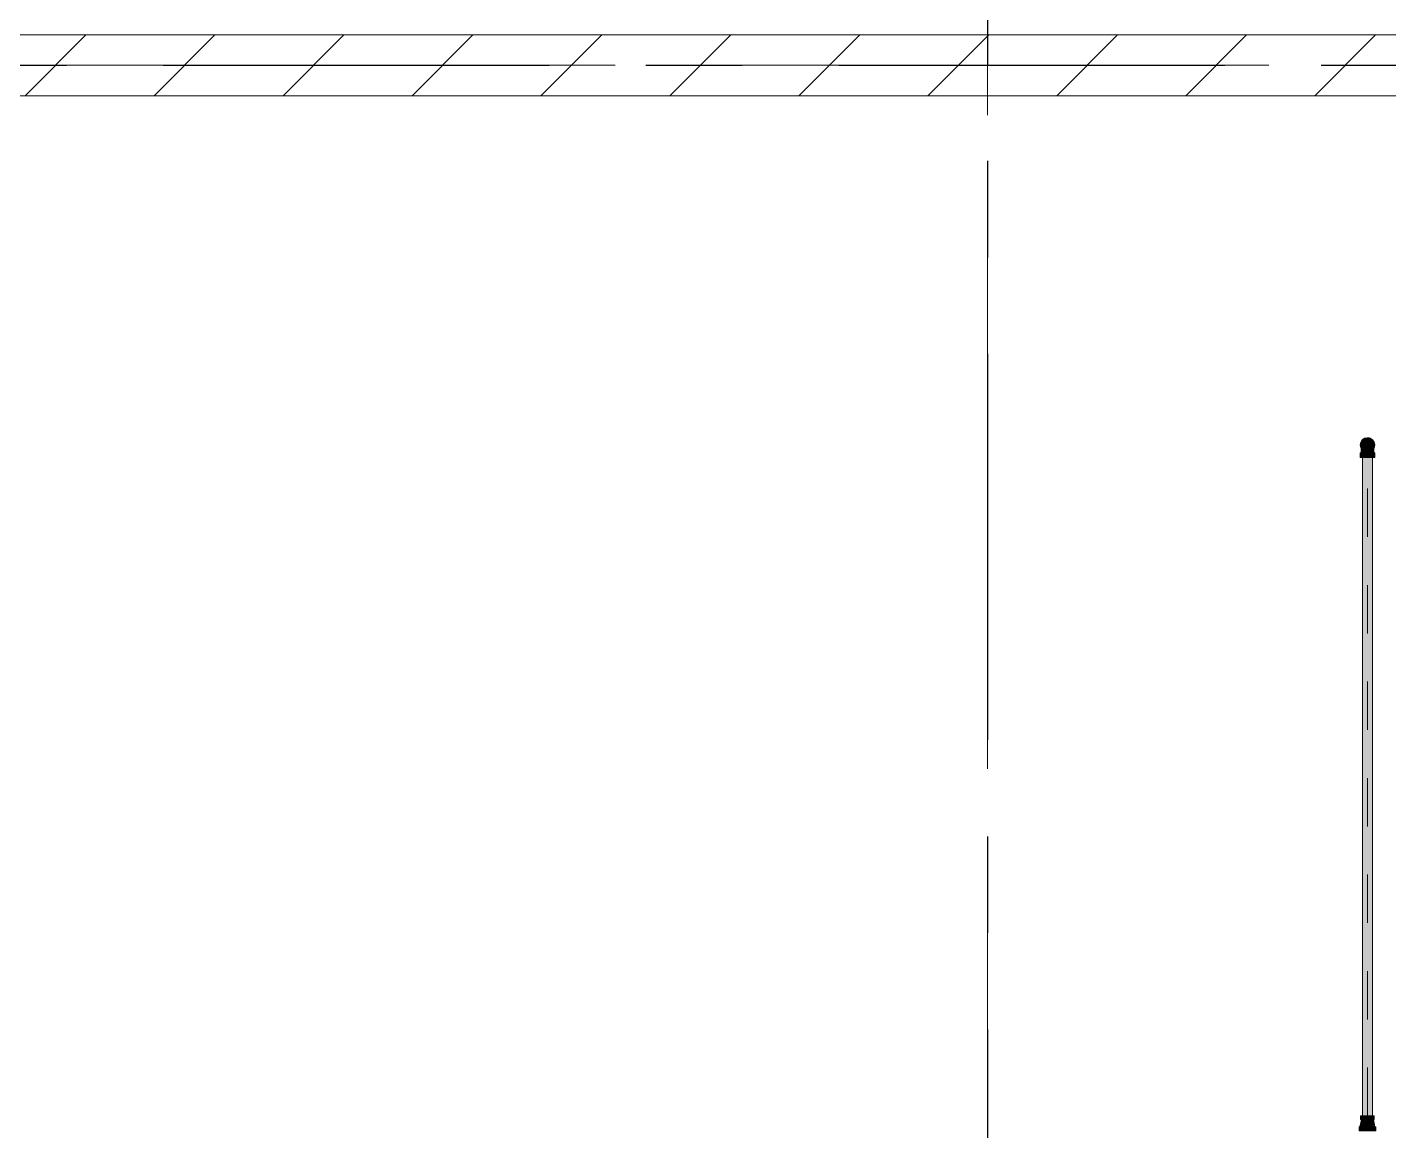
# Model space of a CAD drawing. Header units: millimetres. Extents: x -4000 to 187956, y -58990 to 162485.
# Drawn here: x 9841 to 14320, y 11944 to 15575 of the extents above; entities that cross this region are included whole.
import ezdxf

# ---------------------------------------------------------------- set-up
doc = ezdxf.new("R2010")
doc.units = ezdxf.units.MM
for name, pattern in [('Dash 1_16_', [317.5, 158.75, -158.75]), ('Grid Line', [2222.5, 1270, -317.5, 317.5, -317.5]), ('Grid Line 12_5mm', [2150, 1250, -300, 300, -300])]:
    doc.linetypes.add(name, pattern=pattern)
for name, color, linetype, lineweight in [('A-WALL', 113, 'Continuous', 13), ('A-WALL-PATT', 111, 'Continuous', 13), ('F-SPRN', 3, 'Continuous', 9), ('P-PIPE', 3, 'Continuous', 9), ('P-PIPE-CNTR', 3, 'Continuous', 9), ('S-GRID', 1, 'Continuous', 30)]:
    doc.layers.add(name, color=color, linetype=linetype, lineweight=lineweight)

# ---------------------------------------------------------------- blocks, each defined once
blk = doc.blocks.new('CMF2_NHAXUONG_A_rvt-1-FFS - TANG 1')
at = {"layer": 'A-WALL-PATT', "lineweight": 9}
h = blk.add_hatch(dxfattribs=at)
h.set_pattern_fill('FP_12', color=250, style=0, pattern_type=2)
h.set_pattern_definition([(45, (0, 0), (-212.132, 212.132), [])])
h.paths.add_polyline_path([(32450, 15349.6), (32450, 15549.6), (7950.1, 15549.6), (7950.1, 15349.6), (27549.8, 15349.6)])
at = {"layer": 'A-WALL', "color": 50, "lineweight": 15}
for p, q in [((32450, 15549.6), (7950.1, 15549.6)), ((7950.1, 15349.6), (27349.8, 15349.6))]:
    blk.add_line(p, q, dxfattribs=at)
at = {"layer": 'A-WALL', "color": 35, "lineweight": 15}
for p, q in [((18249.8, 15549.6), (7950.1, 15549.6)), ((7950.1, 15349.6), (18249.8, 15349.6))]:
    blk.add_line(p, q, dxfattribs=at)
at = {"layer": 'S-GRID', "linetype": 'Grid Line 12_5mm', "lineweight": 9}
for p, q in [((13000, 161185.2), (13000, -16487.4)), ((13000, 161185.2), (13000, -16487.4)), ((-824.3, 15450), (183641.1, 15450))]:
    blk.add_line(p, q, dxfattribs=at)
blk = doc.blocks.new('Sprinkler_Up - DN20-V42-FFS - TANG 1')
at = {"layer": 'F-SPRN', "transparency": 33554534}
for points in [[(-13.5, 0), (-3.9, 0.7), (-1.7, 2.9), (-1.2, 3.5), (-0.6, 4), (0.6, 4), (1.2, 3.5), (1.7, 2.9), (4.6, 0), (22.2, 0), (18, 13.1), (6.9, 21.2), (-6.9, 21.2), (-18, 13.1), (-22.2, 0)], [(6.9, -21.2), (18, -13.1), (22.2, 0), (3.9, -0.7), (1.7, -2.9), (1.2, -3.5), (0.6, -4), (-0.6, -4), (-1.2, -3.5), (-1.7, -2.9), (-4.6, 0), (-22.2, 0), (-18, -13.1), (-6.9, -21.2), (3.4, -21.2)], [(0, -16.7), (4.7, -15.9), (11.8, -11.8), (16.1, -4.3), (16.1, 4.3), (11.8, 11.8), (8.3, 14.4), (0, 16.7), (-4.3, 16.1), (-11.8, 11.8), (-16.1, 4.3), (-16.1, -4.3), (-11.8, -11.8), (-8.3, -14.4), (-3, -15.9)], [(0, -15.6), (7.8, -13.5), (13.5, -7.8), (15.1, -4), (15.1, 4), (13.5, 7.8), (7.8, 13.5), (0, 15.6), (-7.8, 13.5), (-11, 11), (-15.1, 4), (-15.1, -4), (-11, -11), (-7.8, -13.5)], [(-10.9, -5.5), (-10.9, 5.4), (-14.5, 5.4), (-14.5, -5.5)], [(-7.7, -5.5), (-7.7, 5.4), (-10.9, 5.4), (-10.9, -5.5)], [(0, -5.5), (0, 5.4), (-7.7, 5.4), (-7.7, -5.5)], [(0, 0), (5.7, 0), (2.9, 4.9), (-2.9, 4.9), (-5.7, 0)], [(-2.9, -4.9), (2.9, -4.9), (5.7, 0), (-5.7, 0)], [(-4.6, 0), (4.6, 0), (0, 4.6)], [(0, -4.6), (4.6, 0), (-4.6, 0)], [(0, -2.6), (1.3, 0), (-1.8, 0)], [(-1.3, 0), (1.8, 0), (0, 2.6)], [(7.7, -5.5), (7.7, 5.4), (0, 5.4), (0, -5.5)], [(10.9, -5.5), (10.9, 5.4), (7.7, 5.4), (7.7, -5.5)], [(14.5, -5.5), (14.5, 5.4), (10.9, 5.4), (10.9, -5.5)]]:
    blk.add_hatch(color=1, dxfattribs=at).paths.add_polyline_path(points)
at = {"layer": 'F-SPRN', "color": 1}
for p, q in [((-11.5, 5.4), (-14.5, 5.4)), ((-14.5, 5.4), (-11.3, 5.4)), ((-14.5, 5.4), (-14.5, 3.7)), ((-14.5, 3.3), (-14.5, 0)), ((-11.5, 5.4), (-11.5, 4)), ((-10.9, 1.9), (-10.9, 3.6)), ((-10.8, 5.4), (-8, 5.4)), ((-8.1, 5.4), (-10.8, 5.4)), ((-8.1, 5.4), (-8.1, 2.8)), ((-8.1, 2.5), (-8.1, 0.7)), ((-7.7, 4.8), (-7.7, 2.7)), ((-7.7, 4.8), (-7.7, 2.7)), ((-7.7, 2.1), (-7.7, 0.5)), ((-7.7, 2.1), (-7.7, 0.5)), ((-6.7, 5.4), (-4.7, 5.4)), ((-5.8, 3.8), (-5.8, 2.2)), ((-2.1, 0), (-2.1, 0)), ((-2.1, 0), (-2.1, -0.1)), ((0, 2.1), (-0.1, 2.1)), ((2.1, 0), (2.1, 0.1)), ((2.1, 0), (2.1, 0)), ((4.7, 5.4), (6.5, 5.4)), ((7.7, 5.4), (10.8, 5.4)), ((7.7, 5.2), (7.7, 2.7)), ((7.7, 5.2), (7.7, 2.7)), ((7.7, 2.3), (7.7, 0.5)), ((7.7, 2.3), (7.7, 0.5)), ((10.8, 5.4), (8.1, 5.4)), ((8.1, 5.4), (8.1, 2.8)), ((8.1, 2.5), (8.1, 0.4)), ((10.9, 5.4), (14.5, 5.4)), ((10.9, 3.6), (10.9, 0.2)), ((14.5, 5.4), (11.5, 5.4)), ((11.5, 5.4), (11.5, 4)), ((11.5, 3), (11.5, 0.2)), ((14.5, 5.4), (14.5, -5.5)), ((-14.5, -1.3), (-14.5, -3.7)), ((-11.1, -5.5), (-14.5, -5.5)), ((-14.5, -5.5), (-11.5, -5.5)), ((-10.9, -2.6), (-10.9, -1.3)), ((-10.8, -5.5), (-8.1, -5.5)), ((-7.8, -5.5), (-10.8, -5.5)), ((-8.1, -4.2), (-8.1, -5.5)), ((-7.7, -2.7), (-7.7, -4)), ((-7.7, -2.7), (-7.7, -4)), ((-7, -5.5), (-5.8, -5.5)), ((-4.8, -5.5), (-7, -5.5)), ((-5.8, -2.3), (-5.8, -3.8)), ((0, -2.1), (0.1, -2.1)), ((7, -5.5), (4.8, -5.5)), ((5.8, -2.2), (5.8, -3.8)), ((5.8, -5.5), (7, -5.5)), ((7.7, -0.5), (7.7, -2.3)), ((7.7, -0.5), (7.7, -2.3)), ((7.7, -2.7), (7.7, -5.4)), ((7.7, -2.7), (7.7, -5.4)), ((10.8, -5.5), (7.7, -5.5)), ((8.1, -0.4), (8.1, -2.5)), ((8.1, -2.8), (8.1, -5.5)), ((8.1, -5.5), (10.8, -5.5)), ((10.9, -0.2), (10.9, -3.6)), ((14.5, -5.5), (10.9, -5.5)), ((11.5, -0.2), (11.5, -3)), ((11.5, -4), (11.5, -5.5)), ((11.5, -5.5), (14.5, -5.5))]:
    blk.add_line(p, q, dxfattribs=at)
at = {"layer": 'F-SPRN', "color": 1, "flags": 128}
for points in [[(-0.6, 2), (-0.7, 2), (-0.8, 1.9), (-0.9, 1.9), (-0.9, 1.9), (-1, 1.8), (-1.1, 1.8), (-1.2, 1.7), (-1.2, 1.7), (-1.3, 1.6), (-1.4, 1.6), (-1.4, 1.5), (-1.5, 1.5), (-1.5, 1.4), (-1.6, 1.3), (-1.6, 1.3), (-1.7, 1.2), (-1.7, 1.1), (-1.8, 1.1), (-1.8, 1), (-1.9, 0.9), (-1.9, 0.8), (-1.9, 0.8), (-2, 0.7), (-2, 0.6), (-2, 0.5), (-2, 0.5), (-2, 0.4), (-2.1, 0.3), (-2.1, 0.2), (-2.1, 0.1), (-2.1, 0)], [(-0.5, 2), (-0.6, 2), (-0.6, 2)], [(-0.1, 2.1), (-0.1, 2.1), (-0.2, 2.1), (-0.3, 2.1), (-0.4, 2), (-0.5, 2)], [(2.1, 0.1), (2.1, 0.2), (2.1, 0.2), (2.1, 0.3), (2, 0.4), (2, 0.5), (2, 0.6), (2, 0.7), (1.9, 0.7), (1.9, 0.8), (1.9, 0.9), (1.8, 1), (1.8, 1), (1.8, 1.1), (1.7, 1.2), (1.7, 1.2), (1.6, 1.3), (1.6, 1.4), (1.5, 1.4), (1.4, 1.5), (1.4, 1.5), (1.3, 1.6), (1.3, 1.7), (1.2, 1.7), (1.1, 1.7), (1.1, 1.8), (1, 1.8), (0.9, 1.9), (0.8, 1.9), (0.8, 1.9), (0.7, 2), (0.6, 2), (0.5, 2), (0.4, 2), (0.4, 2), (0.3, 2.1), (0.2, 2.1), (0.1, 2.1), (0, 2.1)], [(-2.1, -0.1), (-2.1, -0.2), (-2.1, -0.2), (-2.1, -0.3)], [(-2.1, -0.3), (-2, -0.4), (-2, -0.5), (-2, -0.6), (-2, -0.7), (-1.9, -0.7), (-1.9, -0.8), (-1.9, -0.9), (-1.8, -1), (-1.8, -1), (-1.8, -1.1), (-1.7, -1.2), (-1.7, -1.2), (-1.6, -1.3), (-1.6, -1.4), (-1.5, -1.4), (-1.4, -1.5), (-1.4, -1.5), (-1.3, -1.6), (-1.3, -1.7), (-1.2, -1.7), (-1.1, -1.7), (-1.1, -1.8), (-1, -1.8), (-0.9, -1.9), (-0.8, -1.9), (-0.8, -1.9), (-0.7, -2), (-0.6, -2), (-0.5, -2), (-0.4, -2), (-0.4, -2), (-0.3, -2.1), (-0.2, -2.1), (-0.1, -2.1), (0, -2.1)], [(0.1, -2.1), (0.1, -2.1), (0.2, -2.1), (0.3, -2.1), (0.4, -2), (0.5, -2), (0.6, -2), (0.6, -2), (0.7, -2), (0.8, -1.9), (0.9, -1.9), (0.9, -1.9), (1, -1.8), (1.1, -1.8), (1.2, -1.7), (1.2, -1.7), (1.3, -1.6), (1.4, -1.6), (1.4, -1.5), (1.5, -1.5), (1.5, -1.4), (1.6, -1.3), (1.6, -1.3), (1.7, -1.2), (1.7, -1.1), (1.8, -1.1), (1.8, -1), (1.9, -0.9), (1.9, -0.8), (1.9, -0.8), (2, -0.7), (2, -0.6), (2, -0.5), (2, -0.5), (2, -0.4), (2.1, -0.3), (2.1, -0.2), (2.1, -0.1), (2.1, 0)]]:
    blk.add_lwpolyline(points, dxfattribs=at)
at = {"layer": 'F-SPRN', "color": 1}
for radius, start, end in [(22.2, 360, 180), (21.9, 165.6773, 179.2615), (21.9, 144.7698, 164.8151), (21.9, 126.6942, 143.2701), (16.7, 167.6802, 180), (16.7, 167.6802, 180), (16.7, 155.3879, 164.9693), (16.7, 155.3879, 164.9693), (15.6, 166.4265, 180), (15.6, 166.4265, 180), (15.6, 150.9409, 165), (15.6, 159.6139, 165), (16.7, 136.7213, 149.931), (16.7, 136.7213, 149.931), (15.6, 150.9409, 156.3845), (15.6, 138.4214, 150), (15.6, 138.4214, 150), (21.9, 108.2621, 125.7507), (16.7, 121.4181, 130.5751), (16.7, 121.4181, 130.5751), (15.6, 120.5262, 133.2078), (15.6, 120.5262, 133.2078), (16.7, 106.5995, 120), (16.7, 106.5995, 120), (15.6, 114.4363, 119.9813), (15.6, 114.4363, 119.9813), (21.9, 99.348, 107.901), (4.63, 155.7832, 180), (4.63, 155.7832, 180), (16.7, 96.4143, 105), (16.7, 96.4143, 105), (4.63, 109.0192, 138.2703), (4.63, 109.0192, 138.2703), (21.9, 90.145, 98.8503), (15.6, 95.5762, 100.6843), (15.6, 95.5762, 100.6843), (2.56, 109.0192, 168.8278), (2.56, 109.0192, 168.8278), (2.04, 109.0192, 180), (16.7, 83.0684, 90), (16.7, 83.0684, 90), (4.63, 17.9592, 90), (4.63, 17.9592, 90), (3.81, 57.0577, 90), (2.56, 14.5599, 90), (2.56, 14.5599, 90), (2.04, 10.4703, 90), (21.9, 72.5583, 89.4624), (15.6, 75.573, 80.5892), (15.6, 75.573, 80.5892), (3.81, 16.1605, 43.8358), (15.6, 67.5614, 74.5481), (15.6, 67.5614, 74.5481), (16.7, 60, 75), (16.7, 60, 75), (15.6, 60.0187, 65.5637), (15.6, 60.0187, 65.5637), (21.9, 54.2493, 71.7379), (15.6, 46.7922, 60), (15.6, 46.7922, 60), (16.7, 49.4249, 58.5819), (16.7, 49.4249, 58.5819), (15.6, 30, 41.5786), (15.6, 30, 41.5786), (16.7, 30, 43.2787), (16.7, 30, 43.2787), (21.9, 36.7299, 53.3058), (15.6, 23.6155, 29.5646), (15.6, 15, 29.5646), (15.6, 15, 20.3861), (16.7, 15, 24.6121), (16.7, 15, 24.6121), (15.6, 360, 13.6618), (15.6, 0, 13.6618), (16.7, 360, 12.3198), (16.7, 0, 12.3198), (21.9, 15.1849, 35.2302), (21.9, 0.7385, 14.3227), (22.2, 180, 360), (21.9, 180.7385, 194.3227), (21.9, 195.1849, 215.2302), (21.9, 216.7299, 229.5461), (16.7, 180, 192.3198), (16.7, 180, 192.3198), (16.7, 195.0307, 204.6121), (16.7, 195.0307, 204.6121), (15.6, 181.9082, 193.6618), (15.6, 181.9082, 193.6618), (15.6, 197.3339, 209.5646), (15.6, 197.3339, 209.5646), (16.7, 210.069, 223.2787), (16.7, 210.069, 223.2787), (15.6, 212.5472, 221.5786), (15.6, 212.5472, 221.5786), (21.9, 234.2493, 251.7379), (16.7, 229.4249, 238.5819), (16.7, 229.4249, 238.5819), (15.6, 233.795, 240), (15.6, 233.795, 240), (16.7, 240, 255), (16.7, 240, 255), (15.6, 240.0187, 254.5481), (15.6, 240.0187, 254.5481), (21.9, 252.5583, 269.4624), (4.63, 197.9592, 0), (4.63, 197.9592, 360), (15.6, 255, 267.64), (15.6, 255, 267.64), (3.81, 196.1605, 360), (2.56, 191.1677, 0), (2.56, 191.1677, 360), (2.04, 190.4703, 0), (16.7, 263.0684, 270), (16.7, 263.0684, 270), (21.9, 270.145, 278.8503), (15.6, 275.5762, 280.6843), (15.6, 275.5762, 280.6843), (16.7, 276.4143, 285), (16.7, 276.4143, 285), (21.9, 279.348, 287.901), (16.7, 285, 287.096), (16.7, 285, 287.096), (16.7, 287.096, 300), (16.7, 287.096, 300), (15.6, 294.4363, 299.9813), (15.6, 294.4363, 299.9813), (21.9, 288.2621, 305.7507), (15.6, 300, 313.2078), (15.6, 300, 313.2078), (16.7, 301.4181, 310.5751), (16.7, 301.4181, 310.5751), (15.6, 318.4214, 330), (15.6, 318.4214, 330), (16.7, 316.7213, 330), (16.7, 316.7213, 330), (15.6, 330.4354, 345), (15.6, 330.4354, 336.3845), (21.9, 310.4539, 323.2701), (15.6, 339.6139, 345), (15.6, 346.3382, 360), (15.6, 346.3382, 360), (16.7, 335.3879, 345), (16.7, 335.3879, 345), (16.7, 347.6802, 360), (16.7, 347.6802, 360), (21.9, 324.7698, 344.8151), (21.9, 345.6773, 359.2615)]:
    blk.add_arc((0, 0), radius, start, end, dxfattribs=at)
blk = doc.blocks.new('Steel_Elbow_Threaded_HoaPhat - Standard-V43-FFS - TANG 1')
at = {"layer": 'P-PIPE', "lineweight": 13, "transparency": 33554534}
for points in [[(14250, 14176.1), (14256.2, 14176.9), (14262.1, 14179.3), (14268, 14184.4), (14270.9, 14188.2), (14273.3, 14194), (14274.1, 14200.2), (14273.3, 14206.5), (14270.9, 14212.3), (14267.1, 14217.3), (14262.1, 14221.1), (14256.2, 14223.5), (14250, 14224.3), (14243.8, 14223.5), (14237.9, 14221.1), (14233, 14217.3), (14229.1, 14212.3), (14226.7, 14206.5), (14225.9, 14200.2), (14226.7, 14194), (14229.1, 14188.2), (14233, 14183.2), (14237.9, 14179.3), (14243.8, 14176.9)], [(14233, 14159.7), (14250, 14159.7), (14250, 14174.8), (14225.9, 14174.8), (14226.7, 14159.7), (14229.1, 14159.7)], [(14274.1, 14159.7), (14273.3, 14174.8), (14250, 14174.8), (14250, 14159.7), (14273.3, 14159.7)]]:
    blk.add_hatch(color=1, dxfattribs=at).paths.add_polyline_path(points)
h = blk.add_hatch(color=1, dxfattribs=at)
h.paths.add_polyline_path([(14233.1, 14185), (14230.5, 14189.6), (14231.4, 14185.7)])
h.paths.add_polyline_path([(14231.7, 14174.8), (14250, 14174.8), (14250, 14179.1), (14242.8, 14180.4), (14244.1, 14178.4), (14235.4, 14184.4), (14232.6, 14187.2), (14232.3, 14184.4), (14231.4, 14185.7), (14229.1, 14191.7), (14229.4, 14183.1), (14230.5, 14183.5), (14230.6, 14179.4), (14229.3, 14179.1), (14230.4, 14174.8)])
h = blk.add_hatch(color=1, dxfattribs=at)
h.paths.add_polyline_path([(14257.2, 14180.4), (14259.7, 14180.3), (14255.9, 14178.4)])
h.paths.add_polyline_path([(14250, 14174.8), (14268.3, 14174.8), (14269.7, 14178.6), (14269.9, 14186), (14270.2, 14190.2), (14268.8, 14189.6), (14262.8, 14182.7), (14257.2, 14180.4), (14250, 14179.1), (14250, 14177.8)])
h.paths.add_polyline_path([(14265.7, 14183.6), (14266.1, 14185.8), (14268.2, 14186.5), (14266.4, 14184.4)])
at = {"layer": 'P-PIPE', "color": 20, "lineweight": 13}
for p, q in [((14228.9, 14200.2), (14228.9, 14200.2)), ((14229, 14202.8), (14229.1, 14203.6)), ((14229.5, 14205.3), (14229.7, 14206.1)), ((14233, 14212.9), (14233.6, 14213.5)), ((14234.7, 14214.8), (14235.3, 14215.4)), ((14236.5, 14216.5), (14237.2, 14217.1)), ((14237.2, 14217.1), (14237.9, 14217.6)), ((14239.3, 14218.5), (14240, 14218.9)), ((14241.6, 14219.6), (14242.3, 14219.9)), ((14242.3, 14219.9), (14243.1, 14220.2)), ((14249.8, 14221.4), (14250, 14221.4)), ((14252.5, 14221.2), (14253.4, 14221.1)), ((14261.2, 14218.1), (14261.9, 14217.7)), ((14264.6, 14215.6), (14265.2, 14215)), ((14266.3, 14213.7), (14266.8, 14213)), ((14266.8, 14213), (14267.3, 14212.4)), ((14267.3, 14212.4), (14267.8, 14211.7)), ((14267.8, 14211.7), (14268.2, 14210.9)), ((14268.2, 14210.9), (14268.7, 14210.2)), ((14268.7, 14210.2), (14269, 14209.4)), ((14269, 14209.4), (14269.4, 14208.7)), ((14270.3, 14206.3), (14270.5, 14205.5)), ((14270.8, 14203.8), (14271, 14203)), ((14271.1, 14201.3), (14271.2, 14200.5)), ((14271.2, 14200.5), (14271.2, 14200.2)), ((14271.2, 14200.2), (14271.2, 14200.2)), ((14225.9, 14174.8), (14225.9, 14159.7)), ((14230.3, 14174.8), (14225.9, 14174.8)), ((14250, 14174.8), (14225.9, 14174.8)), ((14225.9, 14159.7), (14233, 14159.7)), ((14225.9, 14159.7), (14250, 14159.7)), ((14228.9, 14193), (14228.9, 14193.7)), ((14228.9, 14192.3), (14228.9, 14193)), ((14228.9, 14189.2), (14228.9, 14190)), ((14228.9, 14188.3), (14228.9, 14189.2)), ((14228.9, 14174.8), (14236.4, 14174.8)), ((14230.1, 14174.8), (14231.7, 14174.8)), ((14233, 14174.8), (14230.3, 14174.8)), ((14231.7, 14174.8), (14232.8, 14174.8)), ((14233.8, 14174.8), (14236.4, 14174.8)), ((14233.8, 14159.7), (14237.9, 14159.7)), ((14242.7, 14174.8), (14234, 14174.8)), ((14236.4, 14174.8), (14242.8, 14174.8)), ((14236.4, 14174.8), (14242.8, 14174.8)), ((14238.2, 14159.7), (14250, 14159.7)), ((14243.7, 14174.8), (14250, 14174.8)), ((14243.7, 14174.8), (14250, 14174.8)), ((14250, 14174.8), (14243.8, 14174.8)), ((14256.2, 14174.8), (14250, 14174.8)), ((14274.1, 14174.8), (14250, 14174.8)), ((14250, 14174.8), (14256.3, 14174.8)), ((14250, 14174.8), (14256.3, 14174.8)), ((14250, 14159.7), (14261.8, 14159.7)), ((14250, 14159.7), (14274.1, 14159.7)), ((14257.2, 14174.8), (14263.6, 14174.8)), ((14257.2, 14174.8), (14263.6, 14174.8)), ((14266, 14174.8), (14257.3, 14174.8)), ((14262.1, 14159.7), (14266.2, 14159.7)), ((14263.6, 14174.8), (14266.2, 14174.8)), ((14263.6, 14174.8), (14268.3, 14174.8)), ((14268.5, 14174.8), (14267.1, 14174.8)), ((14267.1, 14159.7), (14274.1, 14159.7)), ((14267.2, 14174.8), (14268.3, 14174.8)), ((14268.3, 14174.8), (14271.2, 14174.8)), ((14268.3, 14174.8), (14270.8, 14174.8)), ((14273.3, 14174.8), (14268.5, 14174.8)), ((14270.8, 14174.8), (14271.2, 14174.8)), ((14271.2, 14195.2), (14271.2, 14194.6)), ((14271.2, 14194.6), (14271.2, 14193.9)), ((14271.2, 14193.9), (14271.2, 14193.2)), ((14271.2, 14190.2), (14271.2, 14189.4)), ((14271.2, 14189.4), (14271.2, 14188.5)), ((14274.1, 14174.8), (14273.3, 14174.8)), ((14274.1, 14159.7), (14274.1, 14174.8))]:
    blk.add_line(p, q, dxfattribs=at)
at = {"layer": 'P-PIPE', "color": 20, "lineweight": 13, "flags": 128}
for points in [[(14228.9, 14200.2), (14228.9, 14201.1), (14228.9, 14201.9), (14229, 14202.8)], [(14228.9, 14199.9), (14228.9, 14200), (14228.9, 14200.1), (14228.9, 14200.2)], [(14228.9, 14199.4), (14228.9, 14199.7), (14228.9, 14199.9)], [(14228.9, 14198.5), (14228.9, 14198.9), (14228.9, 14199.2), (14228.9, 14199.4)], [(14228.9, 14197.7), (14228.9, 14198.1), (14228.9, 14198.5)], [(14229.1, 14203.6), (14229.3, 14204.4), (14229.5, 14205.3)], [(14229.7, 14206.1), (14229.9, 14206.9), (14230.2, 14207.7), (14230.5, 14208.5), (14230.9, 14209.2), (14231.2, 14210)], [(14231.2, 14210), (14231.6, 14210.7), (14232.1, 14211.5)], [(14232.1, 14211.5), (14232.5, 14212.2), (14233, 14212.9)], [(14233.6, 14213.5), (14234.1, 14214.2), (14234.7, 14214.8)], [(14235.3, 14215.4), (14235.9, 14216), (14236.5, 14216.5)], [(14237.9, 14217.6), (14238.6, 14218), (14239.3, 14218.5)], [(14240, 14218.9), (14240.8, 14219.3), (14241.6, 14219.6)], [(14243.1, 14220.2), (14243.9, 14220.5), (14244.8, 14220.7)], [(14244.8, 14220.7), (14245.6, 14220.9), (14246.4, 14221.1)], [(14246.4, 14221.1), (14247.2, 14221.2), (14248.1, 14221.3)], [(14248.1, 14221.3), (14248.9, 14221.4), (14249.8, 14221.4)], [(14250, 14221.4), (14250.8, 14221.4), (14251.7, 14221.3), (14252.5, 14221.2)], [(14253.4, 14221.1), (14254.2, 14221), (14255, 14220.8)], [(14255, 14220.8), (14255.8, 14220.6), (14256.7, 14220.3)], [(14256.7, 14220.3), (14257.5, 14220), (14258.2, 14219.7), (14259, 14219.4), (14259.8, 14219)], [(14259.8, 14219), (14260.5, 14218.6), (14261.2, 14218.1)], [(14261.9, 14217.7), (14262.6, 14217.2), (14263.3, 14216.7)], [(14263.3, 14216.7), (14263.9, 14216.1), (14264.6, 14215.6)], [(14265.2, 14215), (14265.8, 14214.3), (14266.3, 14213.7)], [(14269.4, 14208.7), (14269.7, 14207.9), (14270, 14207.1), (14270.3, 14206.3)], [(14270.5, 14205.5), (14270.7, 14204.7), (14270.8, 14203.8)], [(14271, 14203), (14271.1, 14202.1), (14271.1, 14201.3)], [(14271.2, 14200.2), (14271.2, 14200.1), (14271.2, 14200), (14271.2, 14199.9), (14271.2, 14199.7)], [(14271.2, 14199.7), (14271.2, 14199.5), (14271.2, 14199.2)], [(14271.2, 14199.2), (14271.2, 14198.9), (14271.2, 14198.6), (14271.2, 14198.2)], [(14228.9, 14196.2), (14228.9, 14196.7), (14228.9, 14197.2), (14228.9, 14197.7)], [(14228.9, 14195), (14228.9, 14195.6), (14228.9, 14196.2)], [(14228.9, 14193.7), (14228.9, 14194.4), (14228.9, 14195)], [(14228.9, 14190), (14228.9, 14190.8), (14228.9, 14191.6), (14228.9, 14192.3)], [(14228.9, 14174.8), (14228.9, 14175.8), (14228.9, 14176.8), (14228.9, 14177.8), (14228.9, 14178.9), (14228.9, 14179.9), (14228.9, 14180.8), (14228.9, 14181.8), (14228.9, 14182.8), (14228.9, 14183.8), (14228.9, 14184.7), (14228.9, 14185.6), (14228.9, 14186.5), (14228.9, 14187.4), (14228.9, 14188.3)], [(14271.2, 14198.2), (14271.2, 14197.8), (14271.2, 14197.4)], [(14271.2, 14197.4), (14271.2, 14196.9), (14271.2, 14196.3)], [(14271.2, 14196.3), (14271.2, 14195.8), (14271.2, 14195.2)], [(14271.2, 14193.2), (14271.2, 14192.5), (14271.2, 14191.8), (14271.2, 14191), (14271.2, 14190.2)], [(14271.2, 14188.5), (14271.2, 14187.7), (14271.2, 14186.8), (14271.2, 14185.9), (14271.2, 14185), (14271.2, 14184), (14271.2, 14183.1), (14271.2, 14182.1), (14271.2, 14181.1), (14271.2, 14180.1), (14271.2, 14179.1), (14271.2, 14178.1), (14271.2, 14177.1), (14271.2, 14176.1), (14271.2, 14175.1), (14271.2, 14174.8)]]:
    blk.add_lwpolyline(points, dxfattribs=at)
at = {"layer": 'P-PIPE', "color": 20, "lineweight": 13}
for radius, start, end in [(24.1, 90, 180), (24.1, 90, 270), (24.1, 180, 270), (21.1, 172.2328, 178.0289), (21.1, 181.9562, 187.2796), (21.1, 165.7343, 170), (21.1, 154.6252, 164.9545), (21.1, 150.0026, 154.1966), (21.1, 130, 141.5729), (21.1, 112.9314, 123.6981), (21.1, 99.9303, 104.963), (21.1, 91.1041, 98.9613), (24.1, 60, 90), (24.1, 270, 90), (21.1, 75.037, 90), (24.1, 270, 60), (21.1, 54.2198, 67.6765), (21.1, 38.4271, 50), (21.1, 25.3748, 29.9974), (21.1, 15.0455, 24.7351), (21.1, 10, 14.2657), (21.1, 1.9711, 7.7672), (21.1, 352.7204, 358.0438), (21.1, 195.0335, 203.6422), (21.1, 205.3678, 209.9924), (21.1, 213.7408, 218.4146), (21.1, 218.9512, 224.9479), (21.1, 228.8016, 230), (21.1, 234.1976, 239.9895), (21.1, 240.7988, 247.0623), (21.1, 255.0343, 270), (21.1, 270, 275.2662), (21.1, 279.9464, 284.9657), (21.1, 292.3295, 305.8024), (21.1, 310, 311.1984), (21.1, 315.0521, 321.0488), (21.1, 321.5854, 326.2592), (21.1, 330.0076, 334.6322), (21.1, 336.3578, 344.9665), (21.1, 345.7465, 350)]:
    blk.add_arc((14250, 14200.2), radius, start, end, dxfattribs=at)
blk = doc.blocks.new('Steel_Transition_Threaded_HoaPhat - Standard-V45-FFS - TANG 1')
at = {"layer": 'P-PIPE', "lineweight": 13, "transparency": 33554534}
h = blk.add_hatch(color=1, dxfattribs=at)
h.paths.add_polyline_path([(14250, 14177.7), (14255.8, 14178.5), (14261.3, 14180.7), (14265.9, 14184.4), (14269.5, 14189), (14271.7, 14194.4), (14272.5, 14200.2), (14271.7, 14206.1), (14269.5, 14211.5), (14265.9, 14216.1), (14261.3, 14219.7), (14255.8, 14222), (14250, 14222.7), (14244.2, 14222), (14238.8, 14219.7), (14234.1, 14216.1), (14230.5, 14211.5), (14228.3, 14206.1), (14227.5, 14200.2), (14228.3, 14194.4), (14230.5, 14189), (14234.1, 14184.3), (14238.8, 14180.7), (14244.2, 14178.5)])
h.paths.add_polyline_path([(14250, 14180.1), (14244.8, 14180.8), (14237.9, 14184.4), (14235.8, 14186), (14232.6, 14190.2), (14230.6, 14195), (14229.9, 14200.2), (14230.6, 14205.4), (14232.6, 14210.3), (14235.8, 14214.4), (14240, 14217.6), (14244.8, 14219.6), (14250, 14220.3), (14255.2, 14219.6), (14260.1, 14217.6), (14264.2, 14214.4), (14267.4, 14210.3), (14269.4, 14205.4), (14270.1, 14200.2), (14269.4, 14195), (14267.4, 14190.2), (14262.1, 14184.4), (14260.1, 14182.8), (14255.2, 14180.8)])
for points in [[(14250, 14180.1), (14250, 14183.8), (14241.8, 14186), (14235.8, 14192), (14233.6, 14200.2), (14235.8, 14208.4), (14241.8, 14214.4), (14250, 14216.6), (14250, 14220.3), (14244.8, 14219.6), (14240, 14217.6), (14235.8, 14214.4), (14232.6, 14210.3), (14230.6, 14205.4), (14229.9, 14200.2), (14230.6, 14195), (14232.6, 14190.2), (14237.9, 14184.4), (14240, 14182.8), (14244.8, 14180.8)], [(14250, 14181.7), (14254.8, 14182.4), (14259.5, 14184.4), (14263.1, 14187.1), (14266, 14191), (14267.9, 14195.4), (14268.5, 14200.2), (14267.9, 14205), (14266, 14209.5), (14263.1, 14213.3), (14259.3, 14216.3), (14254.8, 14218.1), (14250, 14218.7), (14245.2, 14218.1), (14240.8, 14216.3), (14236.9, 14213.3), (14234, 14209.5), (14232.1, 14205), (14231.5, 14200.2), (14232.1, 14195.4), (14234, 14191), (14236.9, 14187.1), (14240.8, 14184.2), (14245.2, 14182.4)], [(14250, 14180.1), (14255.2, 14180.8), (14262.1, 14184.4), (14264.2, 14186), (14267.4, 14190.2), (14269.4, 14195), (14270.1, 14200.2), (14269.4, 14205.4), (14267.4, 14210.3), (14264.2, 14214.4), (14260.1, 14217.6), (14255.2, 14219.6), (14250, 14220.3), (14250, 14216.6), (14258.2, 14214.4), (14264.2, 14208.4), (14266.4, 14200.2), (14264.2, 14192), (14258.2, 14186), (14250, 14183.8)]]:
    blk.add_hatch(color=1, dxfattribs=at).paths.add_polyline_path(points)
at = {"layer": 'P-PIPE', "color": 20, "lineweight": 13}
for radius, start, end in [(22.5, 90, 224.8654), (22.5, 90, 270), (20.1, 166.0499, 193.9501), (20.1, 150, 162.7449), (18.5, 166.5939, 193.4061), (18.5, 166.5939, 193.4061), (18.5, 157.6232, 165), (18.5, 157.6232, 165), (20.1, 128.8856, 148.1553), (16.4, 168.5467, 178.9063), (16.4, 184.8393, 191.4533), (18.5, 136.4297, 150), (18.5, 136.4297, 150), (16.4, 158.0319, 163.506), (16.4, 143.5463, 150), (18.5, 123.4976, 133.2041), (18.5, 123.4976, 133.2041), (20.1, 109.6859, 125.0043), (16.4, 121.0738, 128.0319), (18.5, 106.819, 120), (18.5, 106.819, 120), (16.4, 115.1607, 120), (16.4, 107.4657, 111.9681), (20.1, 100.9975, 105), (18.5, 91.4353, 103.2046), (18.5, 91.4353, 103.2046), (16.4, 96.2132, 104.6042), (20.1, 90.5246, 98.5089), (22.5, 315.1346, 90), (22.5, 270, 90), (18.5, 78.0986, 90), (18.5, 78.0986, 90), (20.1, 75.0607, 87.9279), (18.5, 60, 75), (18.5, 60, 75), (16.4, 66.9681, 72.9388), (20.1, 54.9957, 75), (16.4, 50.4733, 56.6389), (18.5, 46.7959, 56.5024), (18.5, 46.7959, 56.5024), (20.1, 31.8447, 51.1144), (16.4, 30, 38.0319), (18.5, 30, 43.5703), (18.5, 30, 43.5703), (16.4, 353.5463, 8.0319), (18.5, 15, 22.3768), (18.5, 15, 22.3768), (20.1, 17.2551, 30), (18.5, 346.5939, 13.4061), (18.5, 346.5939, 13.4061), (20.1, 346.0499, 13.9501), (20.1, 197.2551, 210), (18.5, 195, 202.3768), (18.5, 195, 202.3768), (20.1, 211.8447, 231.1144), (18.5, 210, 223.5703), (18.5, 210, 223.5703), (22.5, 224.8654, 225), (22.5, 225, 270), (16.4, 210.6635, 216.4537), (18.5, 226.7959, 236.5024), (18.5, 226.7959, 236.5024), (20.1, 234.9957, 255), (16.4, 230.4733, 236.6389), (18.5, 239.2175, 255), (18.5, 239.2175, 255), (16.4, 240, 246.5955), (16.4, 250.3629, 255.7224), (20.1, 255.0607, 267.9279), (18.5, 258.0986, 270), (18.5, 258.0986, 270), (16.4, 264.1652, 268.506), (22.5, 270, 315), (20.1, 270.5246, 278.5089), (18.5, 271.4353, 283.2046), (18.5, 271.4353, 283.2046), (16.4, 276.2132, 283.9063), (20.1, 280.9975, 285), (16.4, 284.2776, 285), (16.4, 287.4657, 291.9681), (18.5, 286.819, 300.7825), (18.5, 286.819, 300.7825), (16.4, 293.4045, 300), (20.1, 289.6859, 305.0043), (18.5, 303.4976, 313.2041), (18.5, 303.4976, 313.2041), (20.1, 308.8856, 328.1553), (18.5, 316.4297, 330), (18.5, 316.4297, 330), (16.4, 338.0319, 342.8691), (22.5, 315, 315.1346), (18.5, 337.6232, 345), (18.5, 337.6232, 345), (20.1, 330, 342.7449)]:
    blk.add_arc((14250, 14200.2), radius, start, end, dxfattribs=at)

msp = doc.modelspace()

# ---------------------------------------------------------------- block references
at = {"lineweight": 5}
msp.add_blockref('CMF2_NHAXUONG_A_rvt-1-FFS - TANG 1', (0, 0), dxfattribs=at)

# ---------------------------------------------------------------- next in the draw order: hatches: boundary and pattern name
at = {"layer": 'P-PIPE', "transparency": 33554534}
for points in [[(14241.7, 14185.8), (14242.8, 14187.7), (14241.7, 14191.9), (14242.8, 14196.1), (14245.8, 14199.1), (14257.2, 14204.4), (14258.4, 14208.6), (14257.2, 14212.8), (14255.9, 14214.5), (14250, 14216.9), (14241.7, 14214.7), (14235.5, 14208.6), (14233.3, 14200.2), (14235.5, 14191.9), (14238.2, 14188.4)], [(14250, 14183.5), (14258.4, 14185.8), (14261.8, 14188.4), (14266.1, 14195.9), (14266.1, 14204.6), (14261.8, 14212), (14258.4, 14214.7), (14250, 14216.9), (14245.7, 14216.4), (14238.2, 14212), (14233.9, 14204.6), (14233.9, 14195.9), (14238.2, 14188.4), (14241.7, 14185.8), (14246.9, 14184.4)], [(14245.7, 11993.1), (14250, 11993.1), (14250, 14159.7), (14233.3, 14159.7), (14233.9, 11993.1), (14241.7, 11993.1)], [(14254.3, 11993.1), (14266.7, 11993.1), (14266.1, 14159.7), (14250, 14159.7), (14250, 11993.1)], [(14237.6, 11957.4), (14274.8, 11957.4), (14269.4, 11981.3), (14229.9, 11981.3), (14226.1, 11957.4), (14232.5, 11957.4)], [(14265.9, 11981.3), (14272.5, 11981.3), (14271.7, 11993.1), (14227.5, 11993.1), (14228.3, 11981.3), (14261.3, 11981.3)], [(14250, 11944.1), (14277.4, 11944.1), (14276.4, 11957.4), (14222.7, 11957.4), (14223.6, 11944.1), (14242.9, 11944.1)]]:
    msp.add_hatch(color=1, dxfattribs=at).paths.add_polyline_path(points)

# ---------------------------------------------------------------- next in the draw order: linework, layer by layer
at = {"layer": 'P-PIPE', "color": 20, "lineweight": 13}
for p, q in [((14233.3, 14159.7), (14233.3, 11993.1)), ((14237.9, 14159.7), (14233.3, 14159.7)), ((14261.8, 14159.7), (14238.2, 14159.7)), ((14266.7, 14159.7), (14262.1, 14159.7)), ((14266.7, 11993.1), (14266.7, 14159.7)), ((14229.9, 11981.3), (14225.2, 11957.4)), ((14227.5, 11993.1), (14227.5, 11981.3)), ((14233.2, 11993.1), (14227.5, 11993.1)), ((14272.5, 11993.1), (14227.5, 11993.1)), ((14227.5, 11981.3), (14272.5, 11981.3)), ((14227.5, 11981.3), (14229.8, 11981.3)), ((14230.6, 11981.3), (14244.2, 11981.3)), ((14233.3, 11993.1), (14233.9, 11993.1)), ((14234, 11993.1), (14238.2, 11993.1)), ((14238.1, 11993.1), (14234.1, 11993.1)), ((14238.7, 11993.1), (14261.3, 11993.1)), ((14261.3, 11993.1), (14238.8, 11993.1)), ((14244.8, 11981.3), (14255.2, 11981.3)), ((14255.8, 11981.3), (14269.4, 11981.3)), ((14261.8, 11993.1), (14266, 11993.1)), ((14265.9, 11993.1), (14261.9, 11993.1)), ((14266.1, 11993.1), (14266.7, 11993.1)), ((14272.5, 11993.1), (14266.8, 11993.1)), ((14274.8, 11957.4), (14270.1, 11981.3)), ((14270.2, 11981.3), (14272.5, 11981.3)), ((14272.5, 11981.3), (14272.5, 11993.1)), ((14222.7, 11957.4), (14222.7, 11944.1)), ((14225, 11957.4), (14222.7, 11957.4)), ((14277.4, 11957.4), (14222.7, 11957.4)), ((14222.7, 11944.1), (14277.4, 11944.1)), ((14222.7, 11944.1), (14223.6, 11944.1)), ((14223.6, 11944.1), (14228.7, 11944.1)), ((14242.9, 11957.4), (14226.3, 11957.4)), ((14231.7, 11944.1), (14268.4, 11944.1)), ((14256.4, 11957.4), (14243.6, 11957.4)), ((14273.7, 11957.4), (14257.1, 11957.4)), ((14271.3, 11944.1), (14276.4, 11944.1)), ((14277.4, 11957.4), (14275, 11957.4)), ((14276.4, 11944.1), (14277.4, 11944.1)), ((14277.4, 11944.1), (14277.4, 11957.4))]:
    msp.add_line(p, q, dxfattribs=at)
at = {"layer": 'P-PIPE', "color": 1}
for centre, radius, start, end in [((14250, 14200.2), 16.7, 170.1108, 177.203), ((14250, 14200.2), 16.7, 182.797, 189.8892), ((14250, 14200.2), 16.7, 157.579, 164.2722), ((14250, 14191.9), 8.35, 115.6806, 125.5287), ((14250, 14191.9), 8.35, 100.6842, 114.0387), ((14250, 14191.9), 8.35, 90, 100.6842), ((14250, 14208.6), 8.35, 270, 280.6842), ((14250, 14208.6), 8.35, 69.0027, 79.2369), ((14250, 14208.6), 8.35, 316.3183, 330), ((14250, 14208.6), 8.35, 20.1285, 29.0413), ((14250, 14208.6), 8.35, 8.0385, 17.9918), ((14250, 14208.6), 8.35, 352.2824, 1.6717), ((14250, 14200.2), 16.7, 46.0317, 57.203), ((14250, 14200.2), 16.7, 39.3092, 45.2846), ((14250, 14200.2), 16.7, 32.3031, 39.2955), ((14250, 14200.2), 16.7, 23.314, 31.0974), ((14250, 14200.2), 16.7, 16.9375, 22.421), ((14250, 14200.2), 16.7, 4.3093, 9.8892), ((14250, 14200.2), 16.7, 190.2154, 195.2487), ((14250, 14200.2), 16.7, 231.8726, 237.203), ((14250, 14191.9), 8.35, 172.0327, 181.5407), ((14250, 14191.9), 8.35, 199.9004, 209.0413), ((14250, 14191.9), 8.35, 131.0366, 150), ((14250, 14191.9), 8.35, 226.6998, 237.8461), ((14250, 14200.2), 16.7, 264.6626, 273.5288), ((14250, 14200.2), 16.7, 308.1274, 313.9683), ((14250, 14200.2), 16.7, 314.7154, 320.6908), ((14250, 14200.2), 16.7, 328.9026, 336.686), ((14250, 14200.2), 16.7, 337.2636, 343.0625)]:
    msp.add_arc(centre, radius, start, end, dxfattribs=at)
at = {"layer": 'P-PIPE-CNTR', "color": 1, "linetype": 'Dash 1_16_'}
for p, q in [((14225, 14200.2), (14227.5, 14200.2)), ((14227.8, 14200.2), (14231.5, 14200.2)), ((14231.5, 14200.2), (14233.3, 14200.2)), ((14236.9, 14200.2), (14240.4, 14200.2)), ((14240.4, 14200.2), (14242.3, 14200.2)), ((14245.4, 14200.2), (14247.6, 14200.2)), ((14248.7, 14200.2), (14250, 14200.2)), ((14250, 14222.7), (14250, 14225.2)), ((14250, 14221.4), (14250, 14222.7)), ((14250, 14218.7), (14250, 14220.3)), ((14250, 14213.7), (14250, 14215.3)), ((14250, 14210), (14250, 14212.7)), ((14250, 14205.6), (14250, 14209.2)), ((14250, 14202.8), (14250, 14204.4)), ((14250, 14200.2), (14250, 14202.3)), ((14250, 14198.2), (14250, 14200.2)), ((14250, 14200.2), (14251.3, 14200.2)), ((14251.8, 14200.2), (14254.6, 14200.2)), ((14255.7, 14200.2), (14263.5, 14200.2)), ((14266.4, 14200.2), (14268.5, 14200.2)), ((14268.5, 14200.2), (14272.2, 14200.2)), ((14272.5, 14200.2), (14275, 14200.2)), ((14250, 14196), (14250, 14197.7)), ((14250, 14191.2), (14250, 14194.7)), ((14250, 14188.3), (14250, 14190.5)), ((14250, 14185.1), (14250, 14186.6)), ((14250, 14182.4), (14250, 14183.6)), ((14250, 14180.1), (14250, 14181.7)), ((14250, 14177.7), (14250, 14179.1)), ((14250, 14175.2), (14250, 14177.7)), ((14250, 11993.1), (14250, 14159.7)), ((14250, 11993.1), (14250, 14159.7))]:
    msp.add_line(p, q, dxfattribs=at)
at = {"layer": 'P-PIPE-CNTR', "color": 20, "lineweight": 13}
for p, q in [((14250, 14199.6), (14250, 14200.2)), ((14250, 14197.8), (14250, 14199.3)), ((14250, 14191.5), (14250, 14196.1)), ((14250, 14188.9), (14250, 14190.9)), ((14250, 14185.9), (14250, 14187.4)), ((14250, 14183), (14250, 14184.3)), ((14250, 14180.7), (14250, 14182.4)), ((14250, 14178.2), (14250, 14179.5)), ((14250, 14176.3), (14250, 14178)), ((14250, 14174.8), (14250, 14176.3)), ((14250, 14159.7), (14250, 14174.8)), ((14250, 11944.1), (14250, 11993.1))]:
    msp.add_line(p, q, dxfattribs=at)
at = {"layer": 'S-GRID', "linetype": 'Grid Line'}
for p, q in [((13000, 161185.2), (13000, -16487.4)), ((-824.3, 15450), (183641.1, 15450))]:
    msp.add_line(p, q, dxfattribs=at)

# ---------------------------------------------------------------- next in the draw order: block references
at = {"layer": 'F-SPRN', "color": 1}
msp.add_blockref('Sprinkler_Up - DN20-V42-FFS - TANG 1', (14250, 14200.2), dxfattribs=at)
at = {"layer": 'P-PIPE', "color": 20, "lineweight": 13}
for name in ['Steel_Transition_Threaded_HoaPhat - Standard-V45-FFS - TANG 1', 'Steel_Elbow_Threaded_HoaPhat - Standard-V43-FFS - TANG 1']:
    msp.add_blockref(name, (0, 0), dxfattribs=at)

doc.saveas('drawing.dxf')
